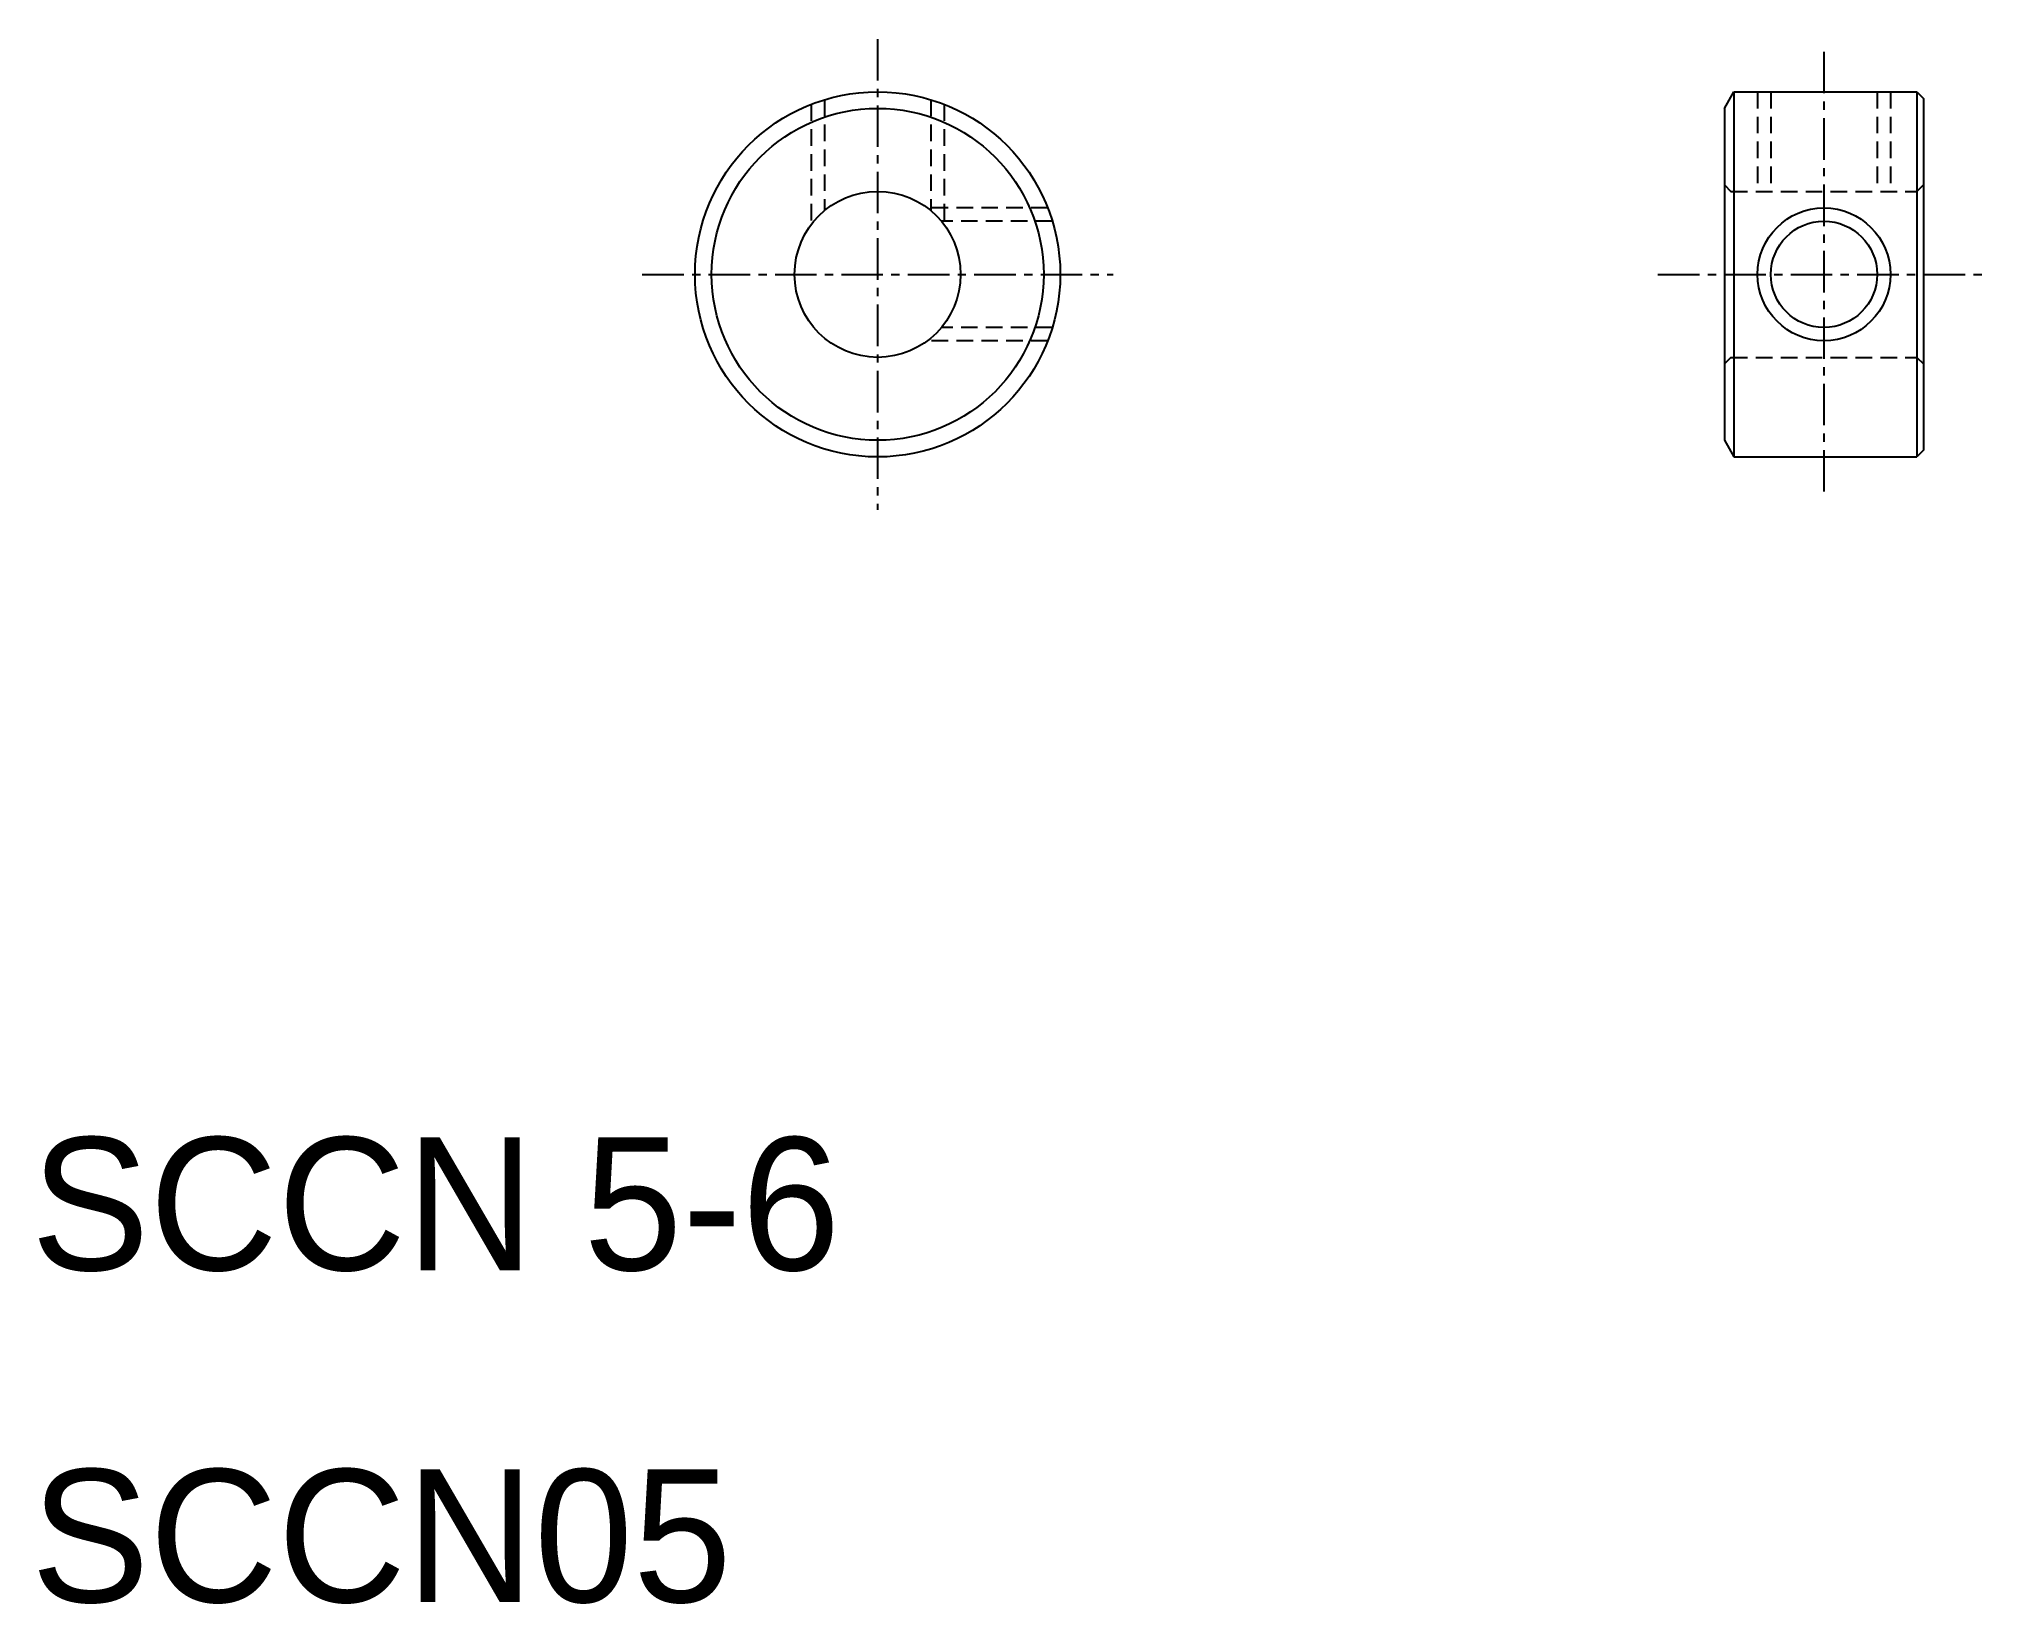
# Model space of a CAD drawing. Extents: x 10.2 to 69, y 9.9 to 57.1.
import ezdxf

# ---------------------------------------------------------------- set-up
doc = ezdxf.new("R2010")
doc.units = 0
doc.linetypes.add('CENTER', pattern=[2, 1.25, -0.25, 0.25, -0.25])
doc.linetypes.add('DASHED', pattern=[0.75, 0.5, -0.25])
doc.layers.get('0').update_dxf_attribs({"linetype": 'CONTINUOUS'})
doc.layers.add('CENTER', color=1, linetype='CENTER')

msp = doc.modelspace()

# ---------------------------------------------------------------- linework, layer by layer
at = {"color": 3, "linetype": 'DASHED'}
for p, q in [((33.9, 55.262), (33.9, 51.921)), ((37.1, 55.262), (37.1, 51.921)), ((62, 55.5), (62, 52.5)), ((62.4, 55.5), (62.4, 52.5)), ((65.6, 55.5), (65.6, 52.5)), ((66, 55.5), (66, 52.5)), ((33.5, 55.123), (33.5, 51.5)), ((37.5, 55.123), (37.5, 51.5)), ((61, 52.7), (61.2, 52.5)), ((61.2, 52.5), (66.8, 52.5)), ((67, 52.7), (66.8, 52.5)), ((40.623, 52), (37, 52)), ((40.762, 51.6), (37.421, 51.6)), ((40.762, 48.4), (37.421, 48.4)), ((40.623, 48), (37, 48)), ((61.2, 47.5), (61, 47.3)), ((61.2, 47.5), (66.8, 47.5)), ((66.8, 47.5), (67, 47.3))]:
    msp.add_line(p, q, dxfattribs=at)
at = {"color": 7, "linetype": 'CONTINUOUS'}
for p, q in [((61, 55), (61.289, 55.5)), ((61.289, 55.5), (61.289, 44.5)), ((61.289, 55.5), (66.8, 55.5)), ((66.8, 55.5), (67, 55.3)), ((66.8, 55.5), (66.8, 44.5)), ((67, 55.3), (67, 44.7)), ((61, 55), (61, 45)), ((61, 45), (61.289, 44.5)), ((67, 44.7), (66.8, 44.5)), ((61.289, 44.5), (66.8, 44.5))]:
    msp.add_line(p, q, dxfattribs=at)
for centre, radius in [((35.5, 50), 5.5), ((35.5, 50), 5), ((35.5, 50), 2.5), ((64, 50), 1.6)]:
    msp.add_circle(centre, radius, dxfattribs=at)
at = {"color": 3, "linetype": 'CONTINUOUS'}
msp.add_circle((64, 50), 2, dxfattribs=at)
at = {"layer": 'CENTER', "color": 1, "linetype": 'CENTER'}
for p, q in [((35.5, 57.09), (35.5, 42.91)), ((64, 56.704), (64, 43.296)), ((28.41, 50), (42.59, 50)), ((59, 50), (69, 50))]:
    msp.add_line(p, q, dxfattribs=at)

# ---------------------------------------------------------------- texts
at = {"color": 7, "linetype": 'CONTINUOUS'}
for s, p in [('SCCN 5-6', (10, 20)), ('SCCN05', (10, 10))]:
    msp.add_text(s, height=4, dxfattribs=at).set_placement(p)

doc.saveas('drawing.dxf')
